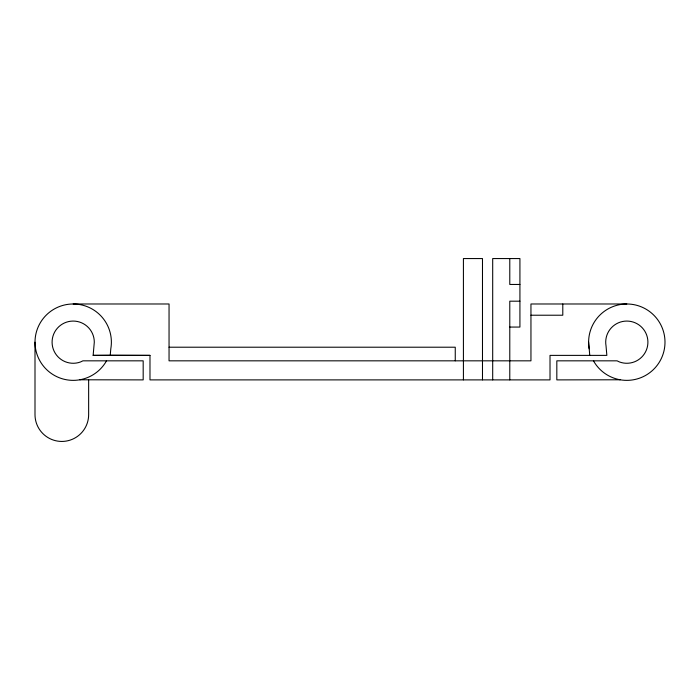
<?xml version="1.0" encoding="UTF-8"?>
<svg xmlns="http://www.w3.org/2000/svg" width="700" height="700" viewBox="0 0 700 700"><rect width="100%" height="100%" fill="white"/><g stroke="black" fill="none" stroke-linecap="round" stroke-linejoin="round"><path stroke-width="1.05" d="M620.174 379.785L556.824 379.89L556.824 360.832L617.067 360.832L619.587 362.005A21.105 21.105 0 0 0 647.587 345.844A21.105 21.105 0 0 0 626.806 321.072A21.105 21.105 0 0 0 606.025 345.844L606.856 355.381L550.016 355.381L550.016 379.89L149.984 379.89L149.984 355.381L93.144 355.373L94.299 342.178A21.105 21.105 0 0 0 70.744 321.213A21.105 21.105 0 0 0 52.657 347.043A21.105 21.105 0 0 0 80.413 362.005L82.933 360.832L143.176 360.832L143.176 379.89L79.826 379.785M93.144 355.373L110.233 355.233L110.801 348.81A38.194 38.194 0 0 0 64.382 305.016A38.194 38.194 0 0 0 42.56 364.98A38.194 38.194 0 0 0 106.269 361.27L106.47 360.832M519.925 284.454L509.784 284.454L509.784 258.562M519.925 301.184L509.784 301.184L509.784 379.89M73.194 303.984L169.05 303.984L169.05 360.832L530.95 360.832L530.95 303.984L626.806 303.984M530.95 315.219L562.791 315.219L562.791 303.984M509.784 327.066L519.925 327.066L519.925 258.562L492.695 258.562L492.695 379.89M169.05 347.209L455.254 347.209L455.254 360.832M110.233 355.233L149.984 355.381M593.53 360.832L593.731 361.27A38.194 38.194 0 0 0 657.44 364.98A38.194 38.194 0 0 0 635.617 305.016A38.194 38.194 0 0 0 589.199 348.81M588.613 342.178L589.767 355.381M482.484 379.89L482.484 258.562L463.418 258.562L463.418 379.89M88.646 379.89L88.646 414.61A26.819 26.819 0 0 1 61.819 441.438A26.819 26.819 0 0 1 35 414.61L35 342.178"/></g></svg>
